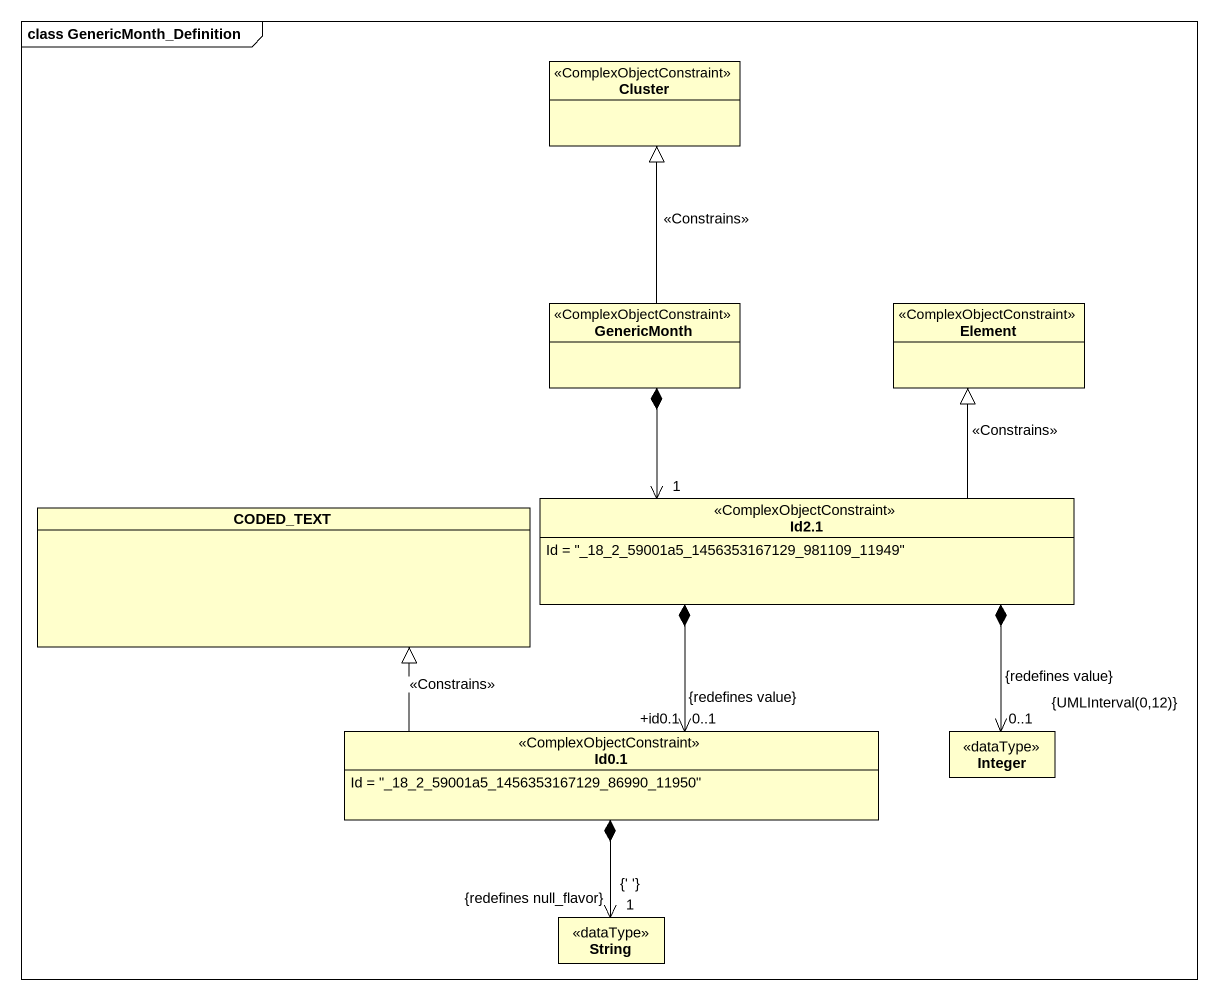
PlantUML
@startuml
mainframe class GenericMonth_Definition
hide circle
hide empty members
class Cluster <<ComplexObjectConstraint>>
class GenericMonth <<ComplexObjectConstraint>>
class Element <<ComplexObjectConstraint>>
class CODED_TEXT
class "Id2.1" as Id2_1 <<ComplexObjectConstraint>> {
  Id = "_18_2_59001a5_1456353167129_981109_11949"
}
class "Id0.1" as Id0_1 <<ComplexObjectConstraint>> {
  Id = "_18_2_59001a5_1456353167129_86990_11950"
}
class Integer <<dataType>>
class String <<dataType>>
GenericMonth -up-|> Cluster : <<Constrains>>
GenericMonth *--> "1" Id2_1
Id2_1 -up-|> Element : <<Constrains>>
Id2_1 *--> "+id0.1\n0..1\n{redefines value}" Id0_1
Id2_1 *--> "0..1\n{UMLInterval(0,12)}\n{redefines value}" Integer
Id0_1 -up-|> CODED_TEXT : <<Constrains>>
Id0_1 *--> "1\n{' '}\n{redefines null_flavor}" String
@enduml
